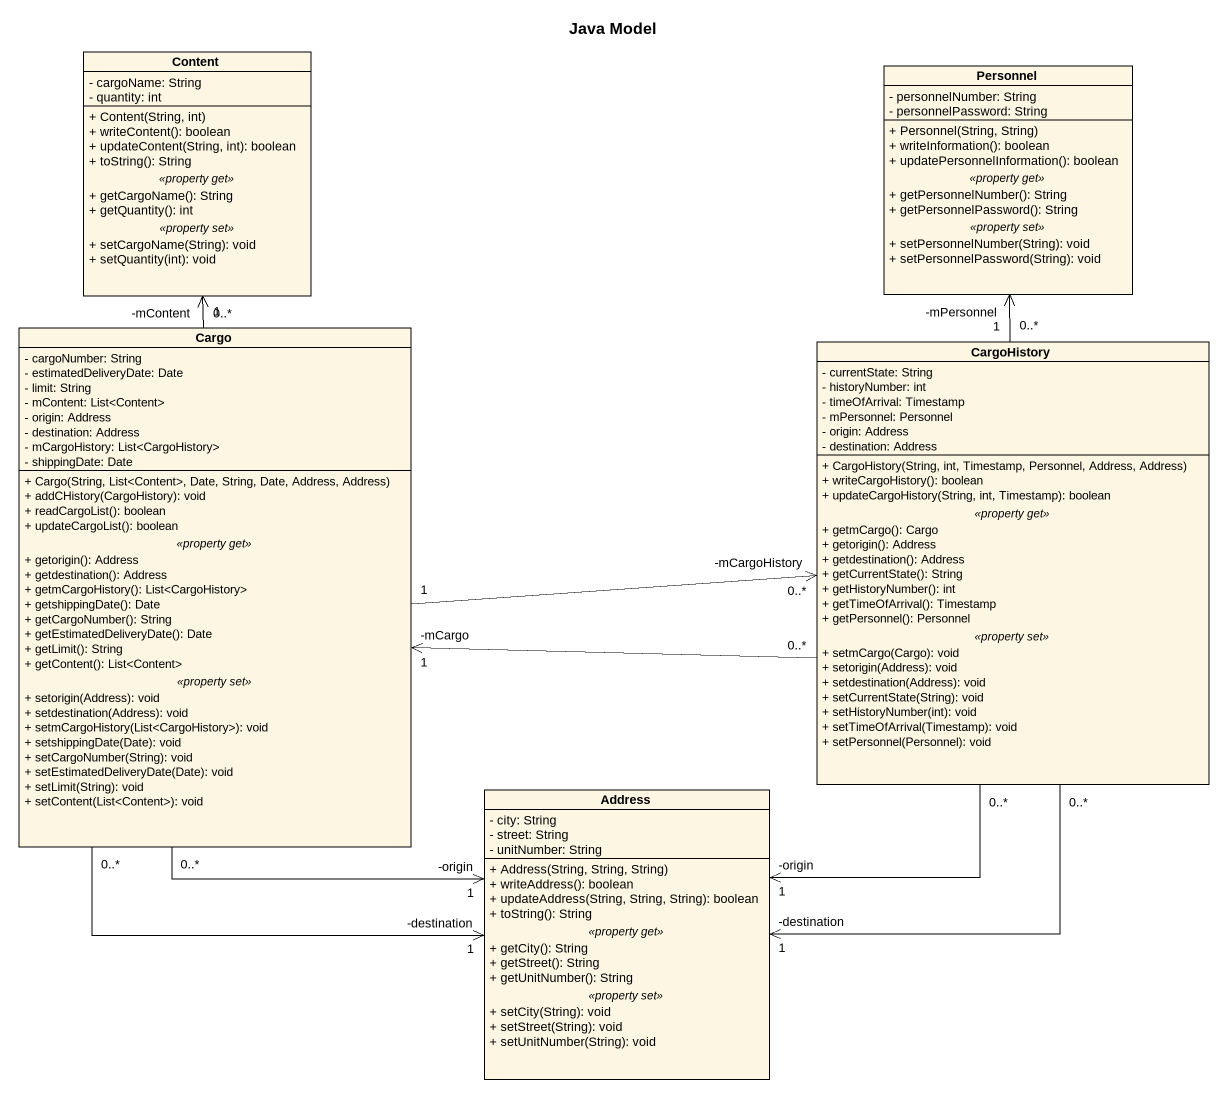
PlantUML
@startuml
title Java Model
hide circle
hide empty members
skinparam classAttributeIconSize 0
class Content {
  - cargoName: String
  - quantity: int
  --
  + Content(String, int)
  + writeContent(): boolean
  + updateContent(String, int): boolean
  + toString(): String
  .. <<property get>> ..
  + getCargoName(): String
  + getQuantity(): int
  .. <<property set>> ..
  + setCargoName(String): void
  + setQuantity(int): void
}
class Personnel {
  - personnelNumber: String
  - personnelPassword: String
  --
  + Personnel(String, String)
  + writeInformation(): boolean
  + updatePersonnelInformation(): boolean
  .. <<property get>> ..
  + getPersonnelNumber(): String
  + getPersonnelPassword(): String
  .. <<property set>> ..
  + setPersonnelNumber(String): void
  + setPersonnelPassword(String): void
}
class Cargo {
  - cargoNumber: String
  - estimatedDeliveryDate: Date
  - limit: String
  - mContent: List<Content>
  - origin: Address
  - destination: Address
  - mCargoHistory: List<CargoHistory>
  - shippingDate: Date
  --
  + Cargo(String, List<Content>, Date, String, Date, Address, Address)
  + addCHistory(CargoHistory): void
  + readCargoList(): boolean
  + updateCargoList(): boolean
  .. <<property get>> ..
  + getorigin(): Address
  + getdestination(): Address
  + getmCargoHistory(): List<CargoHistory>
  + getshippingDate(): Date
  + getCargoNumber(): String
  + getEstimatedDeliveryDate(): Date
  + getLimit(): String
  + getContent(): List<Content>
  .. <<property set>> ..
  + setorigin(Address): void
  + setdestination(Address): void
  + setmCargoHistory(List<CargoHistory>): void
  + setshippingDate(Date): void
  + setCargoNumber(String): void
  + setEstimatedDeliveryDate(Date): void
  + setLimit(String): void
  + setContent(List<Content>): void
}
class CargoHistory {
  - currentState: String
  - historyNumber: int
  - timeOfArrival: Timestamp
  - mPersonnel: Personnel
  - origin: Address
  - destination: Address
  --
  + CargoHistory(String, int, Timestamp, Personnel, Address, Address)
  + writeCargoHistory(): boolean
  + updateCargoHistory(String, int, Timestamp): boolean
  .. <<property get>> ..
  + getmCargo(): Cargo
  + getorigin(): Address
  + getdestination(): Address
  + getCurrentState(): String
  + getHistoryNumber(): int
  + getTimeOfArrival(): Timestamp
  + getPersonnel(): Personnel
  .. <<property set>> ..
  + setmCargo(Cargo): void
  + setorigin(Address): void
  + setdestination(Address): void
  + setCurrentState(String): void
  + setHistoryNumber(int): void
  + setTimeOfArrival(Timestamp): void
  + setPersonnel(Personnel): void
}
class Address {
  - city: String
  - street: String
  - unitNumber: String
  --
  + Address(String, String, String)
  + writeAddress(): boolean
  + updateAddress(String, String, String): boolean
  + toString(): String
  .. <<property get>> ..
  + getCity(): String
  + getStreet(): String
  + getUnitNumber(): String
  .. <<property set>> ..
  + setCity(String): void
  + setStreet(String): void
  + setUnitNumber(String): void
}
Cargo "1" -up-> "-mContent\n0..*" Content
Cargo "1" -right-> "-mCargoHistory\n0..*" CargoHistory
Cargo "0..*" --> "-origin\n1" Address
Cargo "0..*" --> "-destination\n1" Address
CargoHistory "0..*" -up-> "-mPersonnel\n1" Personnel
CargoHistory "0..*" -left-> "-mCargo\n1" Cargo
CargoHistory "0..*" --> "-origin\n1" Address
CargoHistory "0..*" --> "-destination\n1" Address
@enduml
